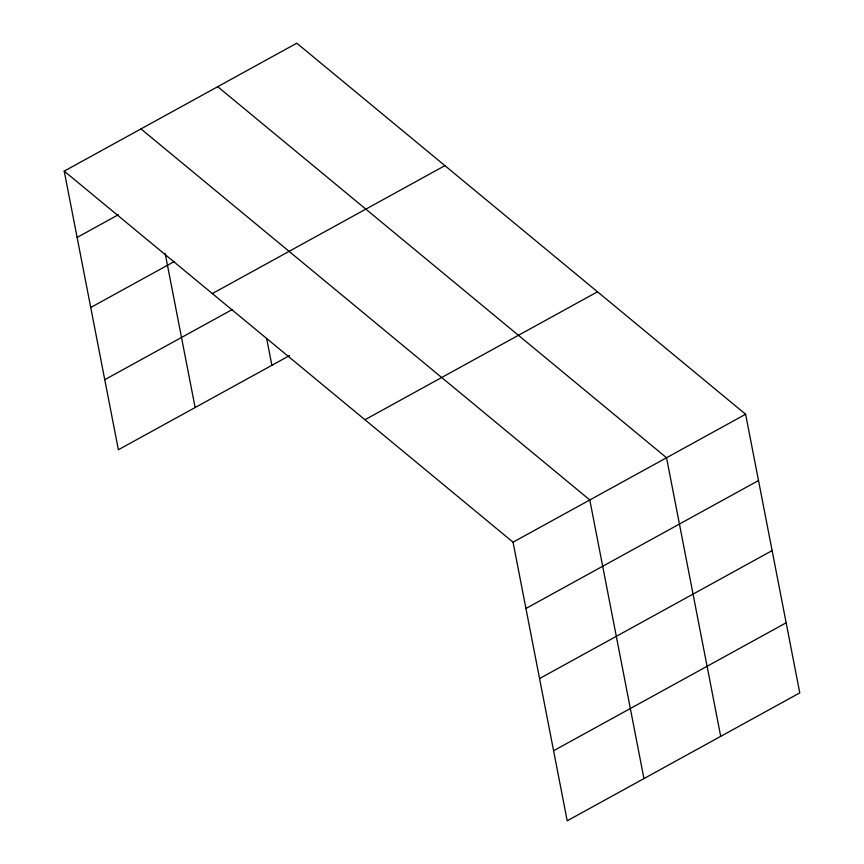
<?xml version="1.0" encoding="UTF-8"?>
<svg xmlns="http://www.w3.org/2000/svg" width="864" height="864" viewBox="0 0 864 864"><rect width="100%" height="100%" fill="white"/><g stroke="black" fill="none" stroke-linecap="round" stroke-linejoin="round"><path stroke-width="1.3" d="M64.228 171.126L296.795 43.2L745.621 414.256L799.772 692.874L567.205 820.8L513.054 542.182L64.228 171.126L118.379 449.744L289.58 355.579M77.112 237.438L118.433 214.704M90.731 307.498L174.56 261.382M212.339 293.576L444.906 165.65M104.76 379.685L232.276 309.539M364.943 419.731L597.51 291.805M513.054 542.182L745.621 414.256M525.938 608.483L758.506 480.557M539.557 678.553L772.124 550.616M553.586 750.74L786.154 622.804M217.717 86.692L666.544 457.747L720.706 736.366M140.972 128.909L589.799 499.964L643.961 778.583M266.738 338.882L271.879 365.321M165.164 253.39L195.124 407.538"/></g></svg>
